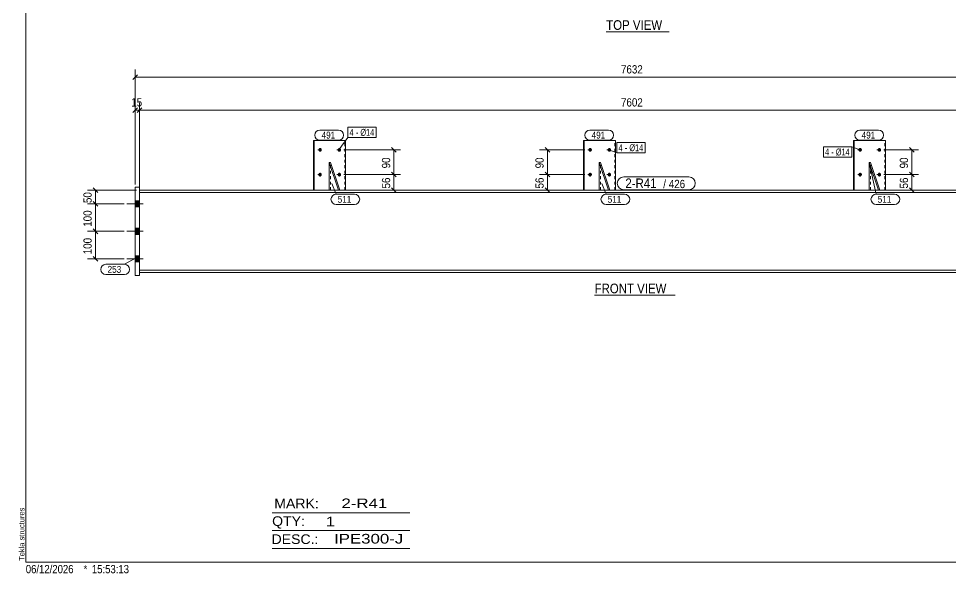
# Model space of a CAD drawing. Header units: millimetres. Extents: x 2 to 579, y 1 to 405.
# Drawn here: x 2.4 to 340.9, y 1 to 202.5 of the extents above; entities that cross this region are included whole.
import ezdxf

# ---------------------------------------------------------------- set-up
doc = ezdxf.new("R2010")
doc.units = ezdxf.units.MM
doc.linetypes.add('XKITLINE00', pattern=[0])
doc.linetypes.add('XKITLINE01', pattern=[4, 1, -1, 1, -1])
for name, color, linetype, lineweight in [('Bolt', 3, 'Continuous', 0), ('BoltMark', 7, 'Continuous', 0), ('Dimensions', 7, 'Continuous', 0), ('DrawingSheet', 5, 'Continuous', 0), ('OtherObjectType', 7, 'Continuous', 0), ('Part', 2, 'Continuous', 0), ('PartMark', 7, 'Continuous', 0)]:
    doc.layers.add(name, color=color, linetype=linetype, lineweight=lineweight)
doc.styles.add('ARIAL', font='ARIAL.TTF')
doc.styles.add('ARIAL_NARROW', font='ARIALN.TTF')

# ---------------------------------------------------------------- blocks, each defined once
blk = doc.blocks.new('*A1')
at = {"layer": 'Bolt'}
for points in [[(46.28, 134.12), (44.78, 134.12), (44.78, 136.32), (46.28, 136.32)], [(46.28, 134.12), (44.78, 134.12), (44.78, 136.32), (46.28, 136.32)], [(46.28, 124.12), (44.78, 124.12), (44.78, 126.32), (46.28, 126.32)], [(46.28, 124.12), (44.78, 124.12), (44.78, 126.32), (46.28, 126.32)], [(46.28, 114.12), (44.78, 114.12), (44.78, 116.32), (46.28, 116.32)], [(46.28, 114.12), (44.78, 114.12), (44.78, 116.32), (46.28, 116.32)]]:
    blk.add_hatch(color=3, dxfattribs=at).paths.add_polyline_path(points, flags=17)
at = {"layer": 'Bolt', "color": 3, "linetype": 'XKITLINE00', "lineweight": 0}
for p, q in [((44.78, 136.32), (46.28, 136.32)), ((44.78, 136.32), (46.28, 136.32)), ((41.68, 135.22), (47.68, 135.22)), ((41.68, 135.22), (47.68, 135.22)), ((44.78, 134.12), (46.28, 134.12)), ((44.78, 134.12), (46.28, 134.12)), ((44.78, 126.32), (46.28, 126.32)), ((44.78, 126.32), (46.28, 126.32)), ((41.68, 125.22), (47.68, 125.22)), ((41.68, 125.22), (47.68, 125.22)), ((44.78, 124.12), (46.28, 124.12)), ((44.78, 124.12), (46.28, 124.12)), ((41.68, 115.22), (47.68, 115.22)), ((41.68, 115.22), (47.68, 115.22)), ((44.78, 116.32), (46.28, 116.32)), ((44.78, 116.32), (46.28, 116.32)), ((44.78, 114.12), (46.28, 114.12)), ((44.78, 114.12), (46.28, 114.12))]:
    blk.add_line(p, q, dxfattribs=at)
blk = doc.blocks.new('*A3')
at = {"layer": 'Bolt'}
for points in [[(111.33, 154.85), (111.33, 154.89), (111.33, 154.92), (111.34, 154.95), (111.35, 154.99), (111.35, 155.02), (111.36, 155.05), (111.37, 155.09), (111.39, 155.12), (111.4, 155.15), (111.42, 155.18), (111.43, 155.21), (111.45, 155.23), (111.47, 155.26), (111.49, 155.29), (111.51, 155.31), (111.53, 155.34), (111.55, 155.36), (111.58, 155.38), (111.6, 155.4), (111.63, 155.42), (111.65, 155.43), (111.68, 155.45), (111.71, 155.46), (111.73, 155.48), (111.76, 155.49), (111.79, 155.5), (111.82, 155.5), (111.85, 155.51), (111.88, 155.51), (111.91, 155.52), (111.94, 155.52), (111.97, 155.52), (112, 155.51), (112.03, 155.51), (112.06, 155.5), (112.09, 155.5), (112.12, 155.49), (112.15, 155.48), (112.17, 155.46), (112.2, 155.45), (112.23, 155.43), (112.25, 155.42), (112.28, 155.4), (112.3, 155.38), (112.33, 155.36), (112.35, 155.34), (112.37, 155.31), (112.39, 155.29), (112.41, 155.26), (112.43, 155.23), (112.45, 155.21), (112.47, 155.18), (112.48, 155.15), (112.49, 155.12), (112.51, 155.09), (112.52, 155.05), (112.53, 155.02), (112.53, 154.99), (112.54, 154.95), (112.55, 154.92), (112.55, 154.89), (112.55, 154.85), (112.55, 154.82), (112.55, 154.78), (112.55, 154.75), (112.55, 154.71), (112.54, 154.68), (112.53, 154.65), (112.53, 154.61), (112.52, 154.58), (112.51, 154.55), (112.49, 154.52), (112.48, 154.49), (112.47, 154.46), (112.45, 154.43), (112.43, 154.4), (112.41, 154.37), (112.39, 154.35), (112.37, 154.32), (112.35, 154.3), (112.33, 154.28), (112.3, 154.26), (112.28, 154.24), (112.25, 154.22), (112.23, 154.2), (112.2, 154.18), (112.17, 154.17), (112.15, 154.16), (112.12, 154.15), (112.09, 154.14), (112.06, 154.13), (112.03, 154.12), (112, 154.12), (111.97, 154.12), (111.94, 154.12), (111.91, 154.12), (111.88, 154.12), (111.85, 154.12), (111.82, 154.13), (111.79, 154.14), (111.76, 154.15), (111.73, 154.16), (111.71, 154.17), (111.68, 154.18), (111.65, 154.2), (111.63, 154.22), (111.6, 154.24), (111.58, 154.26), (111.55, 154.28), (111.53, 154.3), (111.51, 154.32), (111.49, 154.35), (111.47, 154.37), (111.45, 154.4), (111.43, 154.43), (111.42, 154.46), (111.4, 154.49), (111.39, 154.52), (111.37, 154.55), (111.36, 154.58), (111.35, 154.61), (111.35, 154.65), (111.34, 154.68), (111.33, 154.71), (111.33, 154.75), (111.33, 154.78), (111.33, 154.82)], [(118.32, 154.85), (118.33, 154.89), (118.33, 154.92), (118.34, 154.95), (118.34, 154.99), (118.35, 155.02), (118.36, 155.05), (118.37, 155.09), (118.38, 155.12), (118.4, 155.15), (118.41, 155.18), (118.43, 155.21), (118.44, 155.23), (118.46, 155.26), (118.48, 155.29), (118.5, 155.31), (118.52, 155.34), (118.55, 155.36), (118.57, 155.38), (118.6, 155.4), (118.62, 155.42), (118.65, 155.43), (118.67, 155.45), (118.7, 155.46), (118.73, 155.48), (118.76, 155.49), (118.79, 155.5), (118.82, 155.5), (118.85, 155.51), (118.88, 155.51), (118.91, 155.52), (118.94, 155.52), (118.97, 155.52), (119, 155.51), (119.03, 155.51), (119.06, 155.5), (119.08, 155.5), (119.11, 155.49), (119.14, 155.48), (119.17, 155.46), (119.2, 155.45), (119.22, 155.43), (119.25, 155.42), (119.28, 155.4), (119.3, 155.38), (119.32, 155.36), (119.35, 155.34), (119.37, 155.31), (119.39, 155.29), (119.41, 155.26), (119.43, 155.23), (119.44, 155.21), (119.46, 155.18), (119.48, 155.15), (119.49, 155.12), (119.5, 155.09), (119.51, 155.05), (119.52, 155.02), (119.53, 154.99), (119.54, 154.95), (119.54, 154.92), (119.54, 154.89), (119.55, 154.85), (119.55, 154.82), (119.55, 154.78), (119.54, 154.75), (119.54, 154.71), (119.54, 154.68), (119.53, 154.65), (119.52, 154.61), (119.51, 154.58), (119.5, 154.55), (119.49, 154.52), (119.48, 154.49), (119.46, 154.46), (119.44, 154.43), (119.43, 154.4), (119.41, 154.37), (119.39, 154.35), (119.37, 154.32), (119.35, 154.3), (119.32, 154.28), (119.3, 154.26), (119.28, 154.24), (119.25, 154.22), (119.22, 154.2), (119.2, 154.18), (119.17, 154.17), (119.14, 154.16), (119.11, 154.15), (119.08, 154.14), (119.06, 154.13), (119.03, 154.12), (119, 154.12), (118.97, 154.12), (118.94, 154.12), (118.91, 154.12), (118.88, 154.12), (118.85, 154.12), (118.82, 154.13), (118.79, 154.14), (118.76, 154.15), (118.73, 154.16), (118.7, 154.17), (118.67, 154.18), (118.65, 154.2), (118.62, 154.22), (118.6, 154.24), (118.57, 154.26), (118.55, 154.28), (118.52, 154.3), (118.5, 154.32), (118.48, 154.35), (118.46, 154.37), (118.44, 154.4), (118.43, 154.43), (118.41, 154.46), (118.4, 154.49), (118.38, 154.52), (118.37, 154.55), (118.36, 154.58), (118.35, 154.61), (118.34, 154.65), (118.34, 154.68), (118.33, 154.71), (118.33, 154.75), (118.32, 154.78), (118.32, 154.82)], [(111.33, 145.85), (111.33, 145.89), (111.33, 145.92), (111.34, 145.95), (111.35, 145.99), (111.35, 146.02), (111.36, 146.05), (111.37, 146.09), (111.39, 146.12), (111.4, 146.15), (111.42, 146.18), (111.43, 146.21), (111.45, 146.23), (111.47, 146.26), (111.49, 146.29), (111.51, 146.31), (111.53, 146.34), (111.55, 146.36), (111.58, 146.38), (111.6, 146.4), (111.63, 146.42), (111.65, 146.43), (111.68, 146.45), (111.71, 146.46), (111.73, 146.48), (111.76, 146.49), (111.79, 146.5), (111.82, 146.5), (111.85, 146.51), (111.88, 146.51), (111.91, 146.52), (111.94, 146.52), (111.97, 146.52), (112, 146.51), (112.03, 146.51), (112.06, 146.5), (112.09, 146.5), (112.12, 146.49), (112.15, 146.48), (112.17, 146.46), (112.2, 146.45), (112.23, 146.43), (112.25, 146.42), (112.28, 146.4), (112.3, 146.38), (112.33, 146.36), (112.35, 146.34), (112.37, 146.31), (112.39, 146.29), (112.41, 146.26), (112.43, 146.23), (112.45, 146.21), (112.47, 146.18), (112.48, 146.15), (112.49, 146.12), (112.51, 146.09), (112.52, 146.05), (112.53, 146.02), (112.53, 145.99), (112.54, 145.95), (112.55, 145.92), (112.55, 145.89), (112.55, 145.85), (112.55, 145.82), (112.55, 145.78), (112.55, 145.75), (112.55, 145.71), (112.54, 145.68), (112.53, 145.65), (112.53, 145.61), (112.52, 145.58), (112.51, 145.55), (112.49, 145.52), (112.48, 145.49), (112.47, 145.46), (112.45, 145.43), (112.43, 145.4), (112.41, 145.37), (112.39, 145.35), (112.37, 145.32), (112.35, 145.3), (112.33, 145.28), (112.3, 145.26), (112.28, 145.24), (112.25, 145.22), (112.23, 145.2), (112.2, 145.18), (112.17, 145.17), (112.15, 145.16), (112.12, 145.15), (112.09, 145.14), (112.06, 145.13), (112.03, 145.12), (112, 145.12), (111.97, 145.12), (111.94, 145.12), (111.91, 145.12), (111.88, 145.12), (111.85, 145.12), (111.82, 145.13), (111.79, 145.14), (111.76, 145.15), (111.73, 145.16), (111.71, 145.17), (111.68, 145.18), (111.65, 145.2), (111.63, 145.22), (111.6, 145.24), (111.58, 145.26), (111.55, 145.28), (111.53, 145.3), (111.51, 145.32), (111.49, 145.35), (111.47, 145.37), (111.45, 145.4), (111.43, 145.43), (111.42, 145.46), (111.4, 145.49), (111.39, 145.52), (111.37, 145.55), (111.36, 145.58), (111.35, 145.61), (111.35, 145.65), (111.34, 145.68), (111.33, 145.71), (111.33, 145.75), (111.33, 145.78), (111.33, 145.82)], [(118.32, 145.85), (118.33, 145.89), (118.33, 145.92), (118.34, 145.95), (118.34, 145.99), (118.35, 146.02), (118.36, 146.05), (118.37, 146.09), (118.38, 146.12), (118.4, 146.15), (118.41, 146.18), (118.43, 146.21), (118.44, 146.23), (118.46, 146.26), (118.48, 146.29), (118.5, 146.31), (118.52, 146.34), (118.55, 146.36), (118.57, 146.38), (118.6, 146.4), (118.62, 146.42), (118.65, 146.43), (118.67, 146.45), (118.7, 146.46), (118.73, 146.48), (118.76, 146.49), (118.79, 146.5), (118.82, 146.5), (118.85, 146.51), (118.88, 146.51), (118.91, 146.52), (118.94, 146.52), (118.97, 146.52), (119, 146.51), (119.03, 146.51), (119.06, 146.5), (119.08, 146.5), (119.11, 146.49), (119.14, 146.48), (119.17, 146.46), (119.2, 146.45), (119.22, 146.43), (119.25, 146.42), (119.28, 146.4), (119.3, 146.38), (119.32, 146.36), (119.35, 146.34), (119.37, 146.31), (119.39, 146.29), (119.41, 146.26), (119.43, 146.23), (119.44, 146.21), (119.46, 146.18), (119.48, 146.15), (119.49, 146.12), (119.5, 146.09), (119.51, 146.05), (119.52, 146.02), (119.53, 145.99), (119.54, 145.95), (119.54, 145.92), (119.54, 145.89), (119.55, 145.85), (119.55, 145.82), (119.55, 145.78), (119.54, 145.75), (119.54, 145.71), (119.54, 145.68), (119.53, 145.65), (119.52, 145.61), (119.51, 145.58), (119.5, 145.55), (119.49, 145.52), (119.48, 145.49), (119.46, 145.46), (119.44, 145.43), (119.43, 145.4), (119.41, 145.37), (119.39, 145.35), (119.37, 145.32), (119.35, 145.3), (119.32, 145.28), (119.3, 145.26), (119.28, 145.24), (119.25, 145.22), (119.22, 145.2), (119.2, 145.18), (119.17, 145.17), (119.14, 145.16), (119.11, 145.15), (119.08, 145.14), (119.06, 145.13), (119.03, 145.12), (119, 145.12), (118.97, 145.12), (118.94, 145.12), (118.91, 145.12), (118.88, 145.12), (118.85, 145.12), (118.82, 145.13), (118.79, 145.14), (118.76, 145.15), (118.73, 145.16), (118.7, 145.17), (118.67, 145.18), (118.65, 145.2), (118.62, 145.22), (118.6, 145.24), (118.57, 145.26), (118.55, 145.28), (118.52, 145.3), (118.5, 145.32), (118.48, 145.35), (118.46, 145.37), (118.44, 145.4), (118.43, 145.43), (118.41, 145.46), (118.4, 145.49), (118.38, 145.52), (118.37, 145.55), (118.36, 145.58), (118.35, 145.61), (118.34, 145.65), (118.34, 145.68), (118.33, 145.71), (118.33, 145.75), (118.32, 145.78), (118.32, 145.82)]]:
    blk.add_hatch(color=3, dxfattribs=at).paths.add_polyline_path(points, flags=17)
at = {"layer": 'Bolt', "color": 3, "linetype": 'XKITLINE00', "lineweight": 0}
for p, q in [((112.5, 154.82), (111.05, 154.82)), ((119.5, 154.82), (118.04, 154.82)), ((112.5, 145.82), (111.05, 145.82)), ((119.5, 145.82), (118.04, 145.82))]:
    blk.add_line(p, q, dxfattribs=at)
blk = doc.blocks.new('*A4')
at = {"layer": 'Bolt'}
for points in [[(209.43, 154.85), (209.43, 154.89), (209.44, 154.92), (209.44, 154.95), (209.45, 154.99), (209.46, 155.02), (209.47, 155.05), (209.48, 155.09), (209.49, 155.12), (209.5, 155.15), (209.52, 155.18), (209.53, 155.21), (209.55, 155.23), (209.57, 155.26), (209.59, 155.29), (209.61, 155.31), (209.63, 155.34), (209.66, 155.36), (209.68, 155.38), (209.71, 155.4), (209.73, 155.42), (209.76, 155.43), (209.79, 155.45), (209.81, 155.46), (209.84, 155.48), (209.87, 155.49), (209.9, 155.5), (209.93, 155.5), (209.96, 155.51), (209.99, 155.51), (210.02, 155.52), (210.05, 155.52), (210.08, 155.52), (210.11, 155.51), (210.14, 155.51), (210.17, 155.5), (210.2, 155.5), (210.23, 155.49), (210.26, 155.48), (210.29, 155.46), (210.32, 155.45), (210.34, 155.43), (210.37, 155.42), (210.4, 155.4), (210.42, 155.38), (210.44, 155.36), (210.47, 155.34), (210.49, 155.31), (210.51, 155.29), (210.53, 155.26), (210.55, 155.23), (210.57, 155.21), (210.58, 155.18), (210.6, 155.15), (210.61, 155.12), (210.62, 155.09), (210.63, 155.05), (210.64, 155.02), (210.65, 154.99), (210.66, 154.95), (210.66, 154.92), (210.67, 154.89), (210.67, 154.85), (210.67, 154.82), (210.67, 154.78), (210.67, 154.75), (210.66, 154.71), (210.66, 154.68), (210.65, 154.65), (210.64, 154.61), (210.63, 154.58), (210.62, 154.55), (210.61, 154.52), (210.6, 154.49), (210.58, 154.46), (210.57, 154.43), (210.55, 154.4), (210.53, 154.37), (210.51, 154.35), (210.49, 154.32), (210.47, 154.3), (210.44, 154.28), (210.42, 154.26), (210.4, 154.24), (210.37, 154.22), (210.34, 154.2), (210.32, 154.18), (210.29, 154.17), (210.26, 154.16), (210.23, 154.15), (210.2, 154.14), (210.17, 154.13), (210.14, 154.12), (210.11, 154.12), (210.08, 154.12), (210.05, 154.12), (210.02, 154.12), (209.99, 154.12), (209.96, 154.12), (209.93, 154.13), (209.9, 154.14), (209.87, 154.15), (209.84, 154.16), (209.81, 154.17), (209.79, 154.18), (209.76, 154.2), (209.73, 154.22), (209.71, 154.24), (209.68, 154.26), (209.66, 154.28), (209.63, 154.3), (209.61, 154.32), (209.59, 154.35), (209.57, 154.37), (209.55, 154.4), (209.53, 154.43), (209.52, 154.46), (209.5, 154.49), (209.49, 154.52), (209.48, 154.55), (209.47, 154.58), (209.46, 154.61), (209.45, 154.65), (209.44, 154.68), (209.44, 154.71), (209.43, 154.75), (209.43, 154.78), (209.43, 154.82)], [(216.43, 154.85), (216.44, 154.89), (216.44, 154.92), (216.45, 154.95), (216.45, 154.99), (216.46, 155.02), (216.47, 155.05), (216.48, 155.09), (216.49, 155.12), (216.51, 155.15), (216.52, 155.18), (216.54, 155.21), (216.55, 155.23), (216.57, 155.26), (216.59, 155.29), (216.61, 155.31), (216.63, 155.34), (216.66, 155.36), (216.68, 155.38), (216.71, 155.4), (216.73, 155.42), (216.76, 155.43), (216.78, 155.45), (216.81, 155.46), (216.84, 155.48), (216.87, 155.49), (216.9, 155.5), (216.93, 155.5), (216.96, 155.51), (216.99, 155.51), (217.02, 155.52), (217.05, 155.52), (217.08, 155.52), (217.11, 155.51), (217.14, 155.51), (217.17, 155.5), (217.19, 155.5), (217.22, 155.49), (217.25, 155.48), (217.28, 155.46), (217.31, 155.45), (217.33, 155.43), (217.36, 155.42), (217.39, 155.4), (217.41, 155.38), (217.43, 155.36), (217.46, 155.34), (217.48, 155.31), (217.5, 155.29), (217.52, 155.26), (217.54, 155.23), (217.55, 155.21), (217.57, 155.18), (217.59, 155.15), (217.6, 155.12), (217.61, 155.09), (217.62, 155.05), (217.63, 155.02), (217.64, 154.99), (217.65, 154.95), (217.65, 154.92), (217.65, 154.89), (217.66, 154.85), (217.66, 154.82), (217.66, 154.78), (217.65, 154.75), (217.65, 154.71), (217.65, 154.68), (217.64, 154.65), (217.63, 154.61), (217.62, 154.58), (217.61, 154.55), (217.6, 154.52), (217.59, 154.49), (217.57, 154.46), (217.55, 154.43), (217.54, 154.4), (217.52, 154.37), (217.5, 154.35), (217.48, 154.32), (217.46, 154.3), (217.43, 154.28), (217.41, 154.26), (217.39, 154.24), (217.36, 154.22), (217.33, 154.2), (217.31, 154.18), (217.28, 154.17), (217.25, 154.16), (217.22, 154.15), (217.19, 154.14), (217.17, 154.13), (217.14, 154.12), (217.11, 154.12), (217.08, 154.12), (217.05, 154.12), (217.02, 154.12), (216.99, 154.12), (216.96, 154.12), (216.93, 154.13), (216.9, 154.14), (216.87, 154.15), (216.84, 154.16), (216.81, 154.17), (216.78, 154.18), (216.76, 154.2), (216.73, 154.22), (216.71, 154.24), (216.68, 154.26), (216.66, 154.28), (216.63, 154.3), (216.61, 154.32), (216.59, 154.35), (216.57, 154.37), (216.55, 154.4), (216.54, 154.43), (216.52, 154.46), (216.51, 154.49), (216.49, 154.52), (216.48, 154.55), (216.47, 154.58), (216.46, 154.61), (216.45, 154.65), (216.45, 154.68), (216.44, 154.71), (216.44, 154.75), (216.43, 154.78), (216.43, 154.82)], [(209.43, 145.85), (209.43, 145.89), (209.44, 145.92), (209.44, 145.95), (209.45, 145.99), (209.46, 146.02), (209.47, 146.05), (209.48, 146.09), (209.49, 146.12), (209.5, 146.15), (209.52, 146.18), (209.53, 146.21), (209.55, 146.23), (209.57, 146.26), (209.59, 146.29), (209.61, 146.31), (209.63, 146.34), (209.66, 146.36), (209.68, 146.38), (209.71, 146.4), (209.73, 146.42), (209.76, 146.43), (209.79, 146.45), (209.81, 146.46), (209.84, 146.48), (209.87, 146.49), (209.9, 146.5), (209.93, 146.5), (209.96, 146.51), (209.99, 146.51), (210.02, 146.52), (210.05, 146.52), (210.08, 146.52), (210.11, 146.51), (210.14, 146.51), (210.17, 146.5), (210.2, 146.5), (210.23, 146.49), (210.26, 146.48), (210.29, 146.46), (210.32, 146.45), (210.34, 146.43), (210.37, 146.42), (210.4, 146.4), (210.42, 146.38), (210.44, 146.36), (210.47, 146.34), (210.49, 146.31), (210.51, 146.29), (210.53, 146.26), (210.55, 146.23), (210.57, 146.21), (210.58, 146.18), (210.6, 146.15), (210.61, 146.12), (210.62, 146.09), (210.63, 146.05), (210.64, 146.02), (210.65, 145.99), (210.66, 145.95), (210.66, 145.92), (210.67, 145.89), (210.67, 145.85), (210.67, 145.82), (210.67, 145.78), (210.67, 145.75), (210.66, 145.71), (210.66, 145.68), (210.65, 145.65), (210.64, 145.61), (210.63, 145.58), (210.62, 145.55), (210.61, 145.52), (210.6, 145.49), (210.58, 145.46), (210.57, 145.43), (210.55, 145.4), (210.53, 145.37), (210.51, 145.35), (210.49, 145.32), (210.47, 145.3), (210.44, 145.28), (210.42, 145.26), (210.4, 145.24), (210.37, 145.22), (210.34, 145.2), (210.32, 145.18), (210.29, 145.17), (210.26, 145.16), (210.23, 145.15), (210.2, 145.14), (210.17, 145.13), (210.14, 145.12), (210.11, 145.12), (210.08, 145.12), (210.05, 145.12), (210.02, 145.12), (209.99, 145.12), (209.96, 145.12), (209.93, 145.13), (209.9, 145.14), (209.87, 145.15), (209.84, 145.16), (209.81, 145.17), (209.79, 145.18), (209.76, 145.2), (209.73, 145.22), (209.71, 145.24), (209.68, 145.26), (209.66, 145.28), (209.63, 145.3), (209.61, 145.32), (209.59, 145.35), (209.57, 145.37), (209.55, 145.4), (209.53, 145.43), (209.52, 145.46), (209.5, 145.49), (209.49, 145.52), (209.48, 145.55), (209.47, 145.58), (209.46, 145.61), (209.45, 145.65), (209.44, 145.68), (209.44, 145.71), (209.43, 145.75), (209.43, 145.78), (209.43, 145.82)], [(216.43, 145.85), (216.44, 145.89), (216.44, 145.92), (216.45, 145.95), (216.45, 145.99), (216.46, 146.02), (216.47, 146.05), (216.48, 146.09), (216.49, 146.12), (216.51, 146.15), (216.52, 146.18), (216.54, 146.21), (216.55, 146.23), (216.57, 146.26), (216.59, 146.29), (216.61, 146.31), (216.63, 146.34), (216.66, 146.36), (216.68, 146.38), (216.71, 146.4), (216.73, 146.42), (216.76, 146.43), (216.78, 146.45), (216.81, 146.46), (216.84, 146.48), (216.87, 146.49), (216.9, 146.5), (216.93, 146.5), (216.96, 146.51), (216.99, 146.51), (217.02, 146.52), (217.05, 146.52), (217.08, 146.52), (217.11, 146.51), (217.14, 146.51), (217.17, 146.5), (217.19, 146.5), (217.22, 146.49), (217.25, 146.48), (217.28, 146.46), (217.31, 146.45), (217.33, 146.43), (217.36, 146.42), (217.39, 146.4), (217.41, 146.38), (217.43, 146.36), (217.46, 146.34), (217.48, 146.31), (217.5, 146.29), (217.52, 146.26), (217.54, 146.23), (217.55, 146.21), (217.57, 146.18), (217.59, 146.15), (217.6, 146.12), (217.61, 146.09), (217.62, 146.05), (217.63, 146.02), (217.64, 145.99), (217.65, 145.95), (217.65, 145.92), (217.65, 145.89), (217.66, 145.85), (217.66, 145.82), (217.66, 145.78), (217.65, 145.75), (217.65, 145.71), (217.65, 145.68), (217.64, 145.65), (217.63, 145.61), (217.62, 145.58), (217.61, 145.55), (217.6, 145.52), (217.59, 145.49), (217.57, 145.46), (217.55, 145.43), (217.54, 145.4), (217.52, 145.37), (217.5, 145.35), (217.48, 145.32), (217.46, 145.3), (217.43, 145.28), (217.41, 145.26), (217.39, 145.24), (217.36, 145.22), (217.33, 145.2), (217.31, 145.18), (217.28, 145.17), (217.25, 145.16), (217.22, 145.15), (217.19, 145.14), (217.17, 145.13), (217.14, 145.12), (217.11, 145.12), (217.08, 145.12), (217.05, 145.12), (217.02, 145.12), (216.99, 145.12), (216.96, 145.12), (216.93, 145.13), (216.9, 145.14), (216.87, 145.15), (216.84, 145.16), (216.81, 145.17), (216.78, 145.18), (216.76, 145.2), (216.73, 145.22), (216.71, 145.24), (216.68, 145.26), (216.66, 145.28), (216.63, 145.3), (216.61, 145.32), (216.59, 145.35), (216.57, 145.37), (216.55, 145.4), (216.54, 145.43), (216.52, 145.46), (216.51, 145.49), (216.49, 145.52), (216.48, 145.55), (216.47, 145.58), (216.46, 145.61), (216.45, 145.65), (216.45, 145.68), (216.44, 145.71), (216.44, 145.75), (216.43, 145.78), (216.43, 145.82)]]:
    blk.add_hatch(color=3, dxfattribs=at).paths.add_polyline_path(points, flags=17)
at = {"layer": 'Bolt', "color": 3, "linetype": 'XKITLINE00', "lineweight": 0}
for p, q in [((210.61, 154.82), (209.16, 154.82)), ((217.61, 154.82), (216.15, 154.82)), ((210.61, 145.82), (209.16, 145.82)), ((217.61, 145.82), (216.15, 145.82))]:
    blk.add_line(p, q, dxfattribs=at)
blk = doc.blocks.new('*A5')
at = {"layer": 'Bolt'}
for points in [[(307.54, 154.85), (307.54, 154.89), (307.55, 154.92), (307.55, 154.95), (307.56, 154.99), (307.57, 155.02), (307.58, 155.05), (307.59, 155.09), (307.6, 155.12), (307.61, 155.15), (307.63, 155.18), (307.64, 155.21), (307.66, 155.23), (307.68, 155.26), (307.7, 155.29), (307.72, 155.31), (307.74, 155.34), (307.77, 155.36), (307.79, 155.38), (307.82, 155.4), (307.84, 155.42), (307.87, 155.43), (307.9, 155.45), (307.92, 155.46), (307.95, 155.48), (307.98, 155.49), (308.01, 155.5), (308.04, 155.5), (308.07, 155.51), (308.1, 155.51), (308.13, 155.52), (308.16, 155.52), (308.19, 155.52), (308.22, 155.51), (308.25, 155.51), (308.28, 155.5), (308.31, 155.5), (308.34, 155.49), (308.37, 155.48), (308.4, 155.46), (308.43, 155.45), (308.45, 155.43), (308.48, 155.42), (308.51, 155.4), (308.53, 155.38), (308.55, 155.36), (308.58, 155.34), (308.6, 155.31), (308.62, 155.29), (308.64, 155.26), (308.66, 155.23), (308.68, 155.21), (308.69, 155.18), (308.71, 155.15), (308.72, 155.12), (308.73, 155.09), (308.74, 155.05), (308.75, 155.02), (308.76, 154.99), (308.77, 154.95), (308.77, 154.92), (308.78, 154.89), (308.78, 154.85), (308.78, 154.82), (308.78, 154.78), (308.78, 154.75), (308.77, 154.71), (308.77, 154.68), (308.76, 154.65), (308.75, 154.61), (308.74, 154.58), (308.73, 154.55), (308.72, 154.52), (308.71, 154.49), (308.69, 154.46), (308.68, 154.43), (308.66, 154.4), (308.64, 154.37), (308.62, 154.35), (308.6, 154.32), (308.58, 154.3), (308.55, 154.28), (308.53, 154.26), (308.51, 154.24), (308.48, 154.22), (308.45, 154.2), (308.43, 154.18), (308.4, 154.17), (308.37, 154.16), (308.34, 154.15), (308.31, 154.14), (308.28, 154.13), (308.25, 154.12), (308.22, 154.12), (308.19, 154.12), (308.16, 154.12), (308.13, 154.12), (308.1, 154.12), (308.07, 154.12), (308.04, 154.13), (308.01, 154.14), (307.98, 154.15), (307.95, 154.16), (307.92, 154.17), (307.9, 154.18), (307.87, 154.2), (307.84, 154.22), (307.82, 154.24), (307.79, 154.26), (307.77, 154.28), (307.74, 154.3), (307.72, 154.32), (307.7, 154.35), (307.68, 154.37), (307.66, 154.4), (307.64, 154.43), (307.63, 154.46), (307.61, 154.49), (307.6, 154.52), (307.59, 154.55), (307.58, 154.58), (307.57, 154.61), (307.56, 154.65), (307.55, 154.68), (307.55, 154.71), (307.54, 154.75), (307.54, 154.78), (307.54, 154.82)], [(314.54, 154.85), (314.55, 154.89), (314.55, 154.92), (314.56, 154.95), (314.56, 154.99), (314.57, 155.02), (314.58, 155.05), (314.59, 155.09), (314.6, 155.12), (314.62, 155.15), (314.63, 155.18), (314.65, 155.21), (314.66, 155.23), (314.68, 155.26), (314.7, 155.29), (314.72, 155.31), (314.74, 155.34), (314.77, 155.36), (314.79, 155.38), (314.82, 155.4), (314.84, 155.42), (314.87, 155.43), (314.89, 155.45), (314.92, 155.46), (314.95, 155.48), (314.98, 155.49), (315.01, 155.5), (315.04, 155.5), (315.07, 155.51), (315.1, 155.51), (315.13, 155.52), (315.16, 155.52), (315.19, 155.52), (315.22, 155.51), (315.25, 155.51), (315.28, 155.5), (315.3, 155.5), (315.33, 155.49), (315.36, 155.48), (315.39, 155.46), (315.42, 155.45), (315.44, 155.43), (315.47, 155.42), (315.5, 155.4), (315.52, 155.38), (315.54, 155.36), (315.57, 155.34), (315.59, 155.31), (315.61, 155.29), (315.63, 155.26), (315.65, 155.23), (315.66, 155.21), (315.68, 155.18), (315.7, 155.15), (315.71, 155.12), (315.72, 155.09), (315.73, 155.05), (315.74, 155.02), (315.75, 154.99), (315.76, 154.95), (315.76, 154.92), (315.76, 154.89), (315.77, 154.85), (315.77, 154.82), (315.77, 154.78), (315.76, 154.75), (315.76, 154.71), (315.76, 154.68), (315.75, 154.65), (315.74, 154.61), (315.73, 154.58), (315.72, 154.55), (315.71, 154.52), (315.7, 154.49), (315.68, 154.46), (315.66, 154.43), (315.65, 154.4), (315.63, 154.37), (315.61, 154.35), (315.59, 154.32), (315.57, 154.3), (315.54, 154.28), (315.52, 154.26), (315.5, 154.24), (315.47, 154.22), (315.44, 154.2), (315.42, 154.18), (315.39, 154.17), (315.36, 154.16), (315.33, 154.15), (315.3, 154.14), (315.28, 154.13), (315.25, 154.12), (315.22, 154.12), (315.19, 154.12), (315.16, 154.12), (315.13, 154.12), (315.1, 154.12), (315.07, 154.12), (315.04, 154.13), (315.01, 154.14), (314.98, 154.15), (314.95, 154.16), (314.92, 154.17), (314.89, 154.18), (314.87, 154.2), (314.84, 154.22), (314.82, 154.24), (314.79, 154.26), (314.77, 154.28), (314.74, 154.3), (314.72, 154.32), (314.7, 154.35), (314.68, 154.37), (314.66, 154.4), (314.65, 154.43), (314.63, 154.46), (314.62, 154.49), (314.6, 154.52), (314.59, 154.55), (314.58, 154.58), (314.57, 154.61), (314.56, 154.65), (314.56, 154.68), (314.55, 154.71), (314.55, 154.75), (314.54, 154.78), (314.54, 154.82)], [(307.54, 145.85), (307.54, 145.89), (307.55, 145.92), (307.55, 145.95), (307.56, 145.99), (307.57, 146.02), (307.58, 146.05), (307.59, 146.09), (307.6, 146.12), (307.61, 146.15), (307.63, 146.18), (307.64, 146.21), (307.66, 146.23), (307.68, 146.26), (307.7, 146.29), (307.72, 146.31), (307.74, 146.34), (307.77, 146.36), (307.79, 146.38), (307.82, 146.4), (307.84, 146.42), (307.87, 146.43), (307.9, 146.45), (307.92, 146.46), (307.95, 146.48), (307.98, 146.49), (308.01, 146.5), (308.04, 146.5), (308.07, 146.51), (308.1, 146.51), (308.13, 146.52), (308.16, 146.52), (308.19, 146.52), (308.22, 146.51), (308.25, 146.51), (308.28, 146.5), (308.31, 146.5), (308.34, 146.49), (308.37, 146.48), (308.4, 146.46), (308.43, 146.45), (308.45, 146.43), (308.48, 146.42), (308.51, 146.4), (308.53, 146.38), (308.55, 146.36), (308.58, 146.34), (308.6, 146.31), (308.62, 146.29), (308.64, 146.26), (308.66, 146.23), (308.68, 146.21), (308.69, 146.18), (308.71, 146.15), (308.72, 146.12), (308.73, 146.09), (308.74, 146.05), (308.75, 146.02), (308.76, 145.99), (308.77, 145.95), (308.77, 145.92), (308.78, 145.89), (308.78, 145.85), (308.78, 145.82), (308.78, 145.78), (308.78, 145.75), (308.77, 145.71), (308.77, 145.68), (308.76, 145.65), (308.75, 145.61), (308.74, 145.58), (308.73, 145.55), (308.72, 145.52), (308.71, 145.49), (308.69, 145.46), (308.68, 145.43), (308.66, 145.4), (308.64, 145.37), (308.62, 145.35), (308.6, 145.32), (308.58, 145.3), (308.55, 145.28), (308.53, 145.26), (308.51, 145.24), (308.48, 145.22), (308.45, 145.2), (308.43, 145.18), (308.4, 145.17), (308.37, 145.16), (308.34, 145.15), (308.31, 145.14), (308.28, 145.13), (308.25, 145.12), (308.22, 145.12), (308.19, 145.12), (308.16, 145.12), (308.13, 145.12), (308.1, 145.12), (308.07, 145.12), (308.04, 145.13), (308.01, 145.14), (307.98, 145.15), (307.95, 145.16), (307.92, 145.17), (307.9, 145.18), (307.87, 145.2), (307.84, 145.22), (307.82, 145.24), (307.79, 145.26), (307.77, 145.28), (307.74, 145.3), (307.72, 145.32), (307.7, 145.35), (307.68, 145.37), (307.66, 145.4), (307.64, 145.43), (307.63, 145.46), (307.61, 145.49), (307.6, 145.52), (307.59, 145.55), (307.58, 145.58), (307.57, 145.61), (307.56, 145.65), (307.55, 145.68), (307.55, 145.71), (307.54, 145.75), (307.54, 145.78), (307.54, 145.82)], [(314.54, 145.85), (314.55, 145.89), (314.55, 145.92), (314.56, 145.95), (314.56, 145.99), (314.57, 146.02), (314.58, 146.05), (314.59, 146.09), (314.6, 146.12), (314.62, 146.15), (314.63, 146.18), (314.65, 146.21), (314.66, 146.23), (314.68, 146.26), (314.7, 146.29), (314.72, 146.31), (314.74, 146.34), (314.77, 146.36), (314.79, 146.38), (314.82, 146.4), (314.84, 146.42), (314.87, 146.43), (314.89, 146.45), (314.92, 146.46), (314.95, 146.48), (314.98, 146.49), (315.01, 146.5), (315.04, 146.5), (315.07, 146.51), (315.1, 146.51), (315.13, 146.52), (315.16, 146.52), (315.19, 146.52), (315.22, 146.51), (315.25, 146.51), (315.28, 146.5), (315.3, 146.5), (315.33, 146.49), (315.36, 146.48), (315.39, 146.46), (315.42, 146.45), (315.44, 146.43), (315.47, 146.42), (315.5, 146.4), (315.52, 146.38), (315.54, 146.36), (315.57, 146.34), (315.59, 146.31), (315.61, 146.29), (315.63, 146.26), (315.65, 146.23), (315.66, 146.21), (315.68, 146.18), (315.7, 146.15), (315.71, 146.12), (315.72, 146.09), (315.73, 146.05), (315.74, 146.02), (315.75, 145.99), (315.76, 145.95), (315.76, 145.92), (315.76, 145.89), (315.77, 145.85), (315.77, 145.82), (315.77, 145.78), (315.76, 145.75), (315.76, 145.71), (315.76, 145.68), (315.75, 145.65), (315.74, 145.61), (315.73, 145.58), (315.72, 145.55), (315.71, 145.52), (315.7, 145.49), (315.68, 145.46), (315.66, 145.43), (315.65, 145.4), (315.63, 145.37), (315.61, 145.35), (315.59, 145.32), (315.57, 145.3), (315.54, 145.28), (315.52, 145.26), (315.5, 145.24), (315.47, 145.22), (315.44, 145.2), (315.42, 145.18), (315.39, 145.17), (315.36, 145.16), (315.33, 145.15), (315.3, 145.14), (315.28, 145.13), (315.25, 145.12), (315.22, 145.12), (315.19, 145.12), (315.16, 145.12), (315.13, 145.12), (315.1, 145.12), (315.07, 145.12), (315.04, 145.13), (315.01, 145.14), (314.98, 145.15), (314.95, 145.16), (314.92, 145.17), (314.89, 145.18), (314.87, 145.2), (314.84, 145.22), (314.82, 145.24), (314.79, 145.26), (314.77, 145.28), (314.74, 145.3), (314.72, 145.32), (314.7, 145.35), (314.68, 145.37), (314.66, 145.4), (314.65, 145.43), (314.63, 145.46), (314.62, 145.49), (314.6, 145.52), (314.59, 145.55), (314.58, 145.58), (314.57, 145.61), (314.56, 145.65), (314.56, 145.68), (314.55, 145.71), (314.55, 145.75), (314.54, 145.78), (314.54, 145.82)]]:
    blk.add_hatch(color=3, dxfattribs=at).paths.add_polyline_path(points, flags=17)
at = {"layer": 'Bolt', "color": 3, "linetype": 'XKITLINE00', "lineweight": 0}
for p, q in [((308.72, 154.82), (307.27, 154.82)), ((315.72, 154.82), (314.26, 154.82)), ((308.72, 145.82), (307.27, 145.82)), ((315.72, 145.82), (314.26, 145.82))]:
    blk.add_line(p, q, dxfattribs=at)
blk = doc.blocks.new('*A6')
at = {"layer": 'Part', "color": 2, "linetype": 'XKITLINE00', "lineweight": 0}
for p, q in [((46.28, 140.22), (164.32, 140.22)), ((164.32, 139.32), (46.28, 139.32)), ((164.42, 140.22), (262.43, 140.22)), ((262.43, 139.32), (164.42, 139.32)), ((262.53, 140.22), (360.54, 140.22)), ((360.54, 139.32), (262.53, 139.32)), ((164.32, 111.12), (46.28, 111.12)), ((46.28, 110.22), (164.32, 110.22)), ((262.43, 111.12), (164.42, 111.12)), ((164.42, 110.22), (262.43, 110.22)), ((360.54, 111.12), (262.53, 111.12)), ((262.53, 110.22), (360.54, 110.22))]:
    blk.add_line(p, q, dxfattribs=at)
at = {"layer": 'Part', "color": 7, "linetype": 'XKITLINE01', "lineweight": 0}
blk.add_line((46.28, 140.22), (46.28, 110.22), dxfattribs=at)
blk = doc.blocks.new('*A7')
at = {"layer": 'Part', "color": 2, "linetype": 'XKITLINE00', "lineweight": 0}
for p, q in [((46.28, 141.22), (44.78, 141.22)), ((44.78, 141.22), (44.78, 109.22)), ((46.28, 109.22), (46.28, 141.22)), ((44.78, 109.22), (46.28, 109.22))]:
    blk.add_line(p, q, dxfattribs=at)
blk = doc.blocks.new('*A9')
at = {"layer": 'Part', "color": 2, "linetype": 'XKITLINE00', "lineweight": 0}
for p, q in [((109.51, 158.22), (121.12, 158.22)), ((109.51, 140.22), (109.51, 158.22)), ((109.75, 140.22), (109.75, 158.22)), ((121.12, 158.22), (121.12, 140.22))]:
    blk.add_line(p, q, dxfattribs=at)
at = {"layer": 'Part', "color": 7, "linetype": 'XKITLINE01', "lineweight": 0}
for p, q in [((120.88, 140.22), (120.88, 158.22)), ((121.12, 140.22), (109.51, 140.22))]:
    blk.add_line(p, q, dxfattribs=at)
blk = doc.blocks.new('*A10')
at = {"layer": 'Part', "color": 2, "linetype": 'XKITLINE00', "lineweight": 0}
for p, q in [((118.62, 140.22), (115.22, 150.22)), ((115.22, 150.22), (115.22, 140.22)), ((115.22, 150.22), (115.66, 150.22)), ((115.66, 150.22), (119.05, 140.22))]:
    blk.add_line(p, q, dxfattribs=at)
at = {"layer": 'Part', "color": 7, "linetype": 'XKITLINE01', "lineweight": 0}
for p, q in [((115.66, 140.22), (115.66, 150.22)), ((119.05, 140.22), (115.22, 140.22))]:
    blk.add_line(p, q, dxfattribs=at)
blk = doc.blocks.new('*A11')
at = {"layer": 'Part', "color": 2, "linetype": 'XKITLINE00', "lineweight": 0}
for p, q in [((207.62, 158.22), (219.23, 158.22)), ((207.62, 140.22), (207.62, 158.22)), ((207.86, 140.22), (207.86, 158.22)), ((219.23, 158.22), (219.23, 140.22))]:
    blk.add_line(p, q, dxfattribs=at)
at = {"layer": 'Part', "color": 7, "linetype": 'XKITLINE01', "lineweight": 0}
for p, q in [((218.99, 140.22), (218.99, 158.22)), ((219.23, 140.22), (207.62, 140.22))]:
    blk.add_line(p, q, dxfattribs=at)
blk = doc.blocks.new('*A12')
at = {"layer": 'Part', "color": 2, "linetype": 'XKITLINE00', "lineweight": 0}
for p, q in [((216.73, 140.22), (213.33, 150.22)), ((213.33, 150.22), (213.33, 140.22)), ((213.33, 150.22), (213.77, 150.22)), ((213.77, 150.22), (217.16, 140.22))]:
    blk.add_line(p, q, dxfattribs=at)
at = {"layer": 'Part', "color": 7, "linetype": 'XKITLINE01', "lineweight": 0}
for p, q in [((213.77, 140.22), (213.77, 150.22)), ((217.16, 140.22), (213.33, 140.22))]:
    blk.add_line(p, q, dxfattribs=at)
blk = doc.blocks.new('*A13')
at = {"layer": 'Part', "color": 2, "linetype": 'XKITLINE00', "lineweight": 0}
for p, q in [((305.73, 158.22), (317.34, 158.22)), ((305.73, 140.22), (305.73, 158.22)), ((305.97, 140.22), (305.97, 158.22)), ((317.34, 158.22), (317.34, 140.22))]:
    blk.add_line(p, q, dxfattribs=at)
at = {"layer": 'Part', "color": 7, "linetype": 'XKITLINE01', "lineweight": 0}
for p, q in [((317.1, 140.22), (317.1, 158.22)), ((317.34, 140.22), (305.73, 140.22))]:
    blk.add_line(p, q, dxfattribs=at)
blk = doc.blocks.new('*A14')
at = {"layer": 'Part', "color": 2, "linetype": 'XKITLINE00', "lineweight": 0}
for p, q in [((314.84, 140.22), (311.44, 150.22)), ((311.44, 150.22), (311.44, 140.22)), ((311.44, 150.22), (311.88, 150.22)), ((311.88, 150.22), (315.27, 140.22))]:
    blk.add_line(p, q, dxfattribs=at)
at = {"layer": 'Part', "color": 7, "linetype": 'XKITLINE01', "lineweight": 0}
for p, q in [((311.88, 140.22), (311.88, 150.22)), ((315.27, 140.22), (311.44, 140.22))]:
    blk.add_line(p, q, dxfattribs=at)
blk = doc.blocks.new('*A31')
at = {"layer": 'DrawingSheet', "color": 5, "linetype": 'XKITLINE00', "lineweight": 0}
for p, q in [((5, 405), (5, 5)), ((5, 5), (579, 5))]:
    blk.add_line(p, q, dxfattribs=at)
at = {"layer": 'DrawingSheet', "color": 5, "style": 'ARIAL', "width": 0.85}
blk.add_text('Tekla structures', height=2, rotation=90, dxfattribs=at).set_placement((4.5, 5.5))
blk = doc.blocks.new('*A35')
at = {"layer": 'OtherObjectType', "color": 6, "linetype": 'XKITLINE00', "lineweight": 0}
for p, q in [((94.5, 23), (144.5, 23)), ((94.5, 16.5), (144.5, 16.5)), ((94.5, 10), (144.5, 10))]:
    blk.add_line(p, q, dxfattribs=at)
at = {"layer": 'OtherObjectType', "color": 6, "style": 'ARIAL_NARROW'}
for s, width, p in [('MARK:', 1.275, (95.27, 24.58)), ('2-R41', 1.525501, (119.69, 24.65)), ('QTY:', 1.275, (94.5, 18.19)), ('1', 1.525501, (113.99, 18.05)), ('DESC.:', 1.275, (94.29, 11.63)), ('IPE300-J', 1.525501, (117, 11.79))]:
    blk.add_text(s, height=3.5, dxfattribs=dict(at, width=width)).set_placement(p)
blk = doc.blocks.new('*A38')
at = {"layer": 'OtherObjectType', "color": 7, "style": 'ARIAL_NARROW', "width": 1.008832}
for s, p in [('06/12/2026', (4.99, 1)), ('*', (26, 1)), ('15:53:13', (29, 1))]:
    blk.add_text(s, height=3, dxfattribs=at).set_placement(p)
blk = doc.blocks.new('*A39')
at = {"layer": 'Dimensions', "color": 7, "linetype": 'XKITLINE00', "lineweight": 0}
for p, q in [((44.78, 142.22), (44.78, 184.07)), ((45.63, 182.07), (43.93, 180.37)), ((44.78, 181.22), (406.64, 181.22))]:
    blk.add_line(p, q, dxfattribs=at)
at = {"layer": 'Dimensions', "color": 3}
blk.add_point((44.78, 181.22), dxfattribs=at)
at = {"layer": 'Dimensions', "color": 3, "style": 'ARIAL', "width": 0.85}
blk.add_text('7632', height=3, dxfattribs=at).set_placement((221.26, 182.57))
blk = doc.blocks.new('*A40')
at = {"layer": 'Dimensions', "color": 7, "linetype": 'XKITLINE00', "lineweight": 0}
for p, q in [((45.63, 170.07), (43.93, 168.37)), ((44.78, 142.22), (44.78, 172.07)), ((47.13, 170.07), (45.43, 168.37)), ((46.28, 141.22), (46.28, 172.07)), ((44.78, 169.22), (46.28, 169.22))]:
    blk.add_line(p, q, dxfattribs=at)
at = {"layer": 'Dimensions', "color": 3}
for p in [(44.78, 169.22), (46.28, 169.22)]:
    blk.add_point(p, dxfattribs=at)
at = {"layer": 'Dimensions', "color": 3, "style": 'ARIAL', "width": 0.85}
blk.add_text('15', height=3, dxfattribs=at).set_placement((43.31, 170.57))
blk = doc.blocks.new('*A41')
at = {"layer": 'Dimensions', "color": 7, "linetype": 'XKITLINE00', "lineweight": 0}
for p, q in [((47.13, 170.07), (45.43, 168.37)), ((46.28, 141.22), (46.28, 172.07)), ((46.28, 169.22), (405.14, 169.22))]:
    blk.add_line(p, q, dxfattribs=at)
at = {"layer": 'Dimensions', "color": 3}
blk.add_point((46.28, 169.22), dxfattribs=at)
at = {"layer": 'Dimensions', "color": 3, "style": 'ARIAL', "width": 0.85}
blk.add_text('7602', height=3, dxfattribs=at).set_placement((221.26, 170.57))
blk = doc.blocks.new('*A43')
at = {"layer": 'Dimensions', "color": 7, "linetype": 'XKITLINE00', "lineweight": 0}
for p, q in [((120.5, 145.82), (141.14, 145.82)), ((137.89, 146.67), (139.59, 144.97)), ((138.74, 140.22), (138.74, 145.82)), ((120.5, 140.22), (141.14, 140.22)), ((137.89, 141.07), (139.59, 139.37))]:
    blk.add_line(p, q, dxfattribs=at)
at = {"layer": 'Dimensions', "color": 3}
for p in [(138.74, 145.82), (138.74, 140.22)]:
    blk.add_point(p, dxfattribs=at)
at = {"layer": 'Dimensions', "color": 3, "style": 'ARIAL', "width": 0.85}
blk.add_text('56', height=3, rotation=90.0002, dxfattribs=at).set_placement((137.39, 140.79))
blk = doc.blocks.new('*A44')
at = {"layer": 'Dimensions', "color": 7, "linetype": 'XKITLINE00', "lineweight": 0}
for p, q in [((120.5, 154.82), (141.14, 154.82)), ((137.89, 155.67), (139.59, 153.97)), ((138.74, 145.82), (138.74, 154.82)), ((120.5, 145.82), (141.14, 145.82)), ((137.89, 146.67), (139.59, 144.97))]:
    blk.add_line(p, q, dxfattribs=at)
at = {"layer": 'Dimensions', "color": 3}
for p in [(138.74, 154.82), (138.74, 145.82)]:
    blk.add_point(p, dxfattribs=at)
at = {"layer": 'Dimensions', "color": 3, "style": 'ARIAL', "width": 0.85}
blk.add_text('90', height=3, rotation=90.0002, dxfattribs=at).set_placement((137.39, 148.09))
blk = doc.blocks.new('*A45')
at = {"layer": 'Dimensions', "color": 7, "linetype": 'XKITLINE00', "lineweight": 0}
for p, q in [((208.16, 145.82), (191.66, 145.82)), ((193.66, 146.67), (195.36, 144.97)), ((194.51, 140.22), (194.51, 145.82)), ((208.16, 140.22), (191.66, 140.22)), ((193.66, 141.07), (195.36, 139.37))]:
    blk.add_line(p, q, dxfattribs=at)
at = {"layer": 'Dimensions', "color": 3}
for p in [(194.51, 145.82), (194.51, 140.22)]:
    blk.add_point(p, dxfattribs=at)
at = {"layer": 'Dimensions', "color": 3, "style": 'ARIAL', "width": 0.85}
blk.add_text('56', height=3, rotation=90.0002, dxfattribs=at).set_placement((193.16, 140.79))
blk = doc.blocks.new('*A46')
at = {"layer": 'Dimensions', "color": 7, "linetype": 'XKITLINE00', "lineweight": 0}
for p, q in [((208.16, 154.82), (191.66, 154.82)), ((193.66, 155.67), (195.36, 153.97)), ((194.51, 145.82), (194.51, 154.82)), ((208.16, 145.82), (191.66, 145.82)), ((193.66, 146.67), (195.36, 144.97))]:
    blk.add_line(p, q, dxfattribs=at)
at = {"layer": 'Dimensions', "color": 3}
for p in [(194.51, 154.82), (194.51, 145.82)]:
    blk.add_point(p, dxfattribs=at)
at = {"layer": 'Dimensions', "color": 3, "style": 'ARIAL', "width": 0.85}
blk.add_text('90', height=3, rotation=90.0002, dxfattribs=at).set_placement((193.16, 148.09))
blk = doc.blocks.new('*A47')
at = {"layer": 'Dimensions', "color": 7, "linetype": 'XKITLINE00', "lineweight": 0}
for p, q in [((316.72, 145.82), (329.31, 145.82)), ((326.06, 146.67), (327.76, 144.97)), ((326.91, 140.22), (326.91, 145.82)), ((316.72, 140.22), (329.31, 140.22)), ((326.06, 141.07), (327.76, 139.37))]:
    blk.add_line(p, q, dxfattribs=at)
at = {"layer": 'Dimensions', "color": 3}
for p in [(326.91, 145.82), (326.91, 140.22)]:
    blk.add_point(p, dxfattribs=at)
at = {"layer": 'Dimensions', "color": 3, "style": 'ARIAL', "width": 0.85}
blk.add_text('56', height=3, rotation=90.0002, dxfattribs=at).set_placement((325.56, 140.79))
blk = doc.blocks.new('*A48')
at = {"layer": 'Dimensions', "color": 7, "linetype": 'XKITLINE00', "lineweight": 0}
for p, q in [((316.72, 154.82), (329.31, 154.82)), ((326.06, 155.67), (327.76, 153.97)), ((326.91, 145.82), (326.91, 154.82)), ((316.72, 145.82), (329.31, 145.82)), ((326.06, 146.67), (327.76, 144.97))]:
    blk.add_line(p, q, dxfattribs=at)
at = {"layer": 'Dimensions', "color": 3}
for p in [(326.91, 154.82), (326.91, 145.82)]:
    blk.add_point(p, dxfattribs=at)
at = {"layer": 'Dimensions', "color": 3, "style": 'ARIAL', "width": 0.85}
blk.add_text('90', height=3, rotation=90.0002, dxfattribs=at).set_placement((325.56, 148.09))
blk = doc.blocks.new('*A49')
at = {"layer": 'Dimensions', "color": 7, "linetype": 'XKITLINE00', "lineweight": 0}
for p, q in [((29.43, 126.07), (31.13, 124.37)), ((40.68, 125.22), (27.43, 125.22)), ((30.28, 115.22), (30.28, 125.22)), ((40.68, 115.22), (27.43, 115.22)), ((29.43, 116.07), (31.13, 114.37))]:
    blk.add_line(p, q, dxfattribs=at)
at = {"layer": 'Dimensions', "color": 3}
for p in [(30.28, 125.22), (30.28, 115.22)]:
    blk.add_point(p, dxfattribs=at)
at = {"layer": 'Dimensions', "color": 3, "style": 'ARIAL', "width": 0.85}
blk.add_text('100', height=3, rotation=90.0002, dxfattribs=at).set_placement((28.93, 116.88))
blk = doc.blocks.new('*A50')
at = {"layer": 'Dimensions', "color": 7, "linetype": 'XKITLINE00', "lineweight": 0}
for p, q in [((29.43, 136.07), (31.13, 134.37)), ((40.68, 135.22), (27.43, 135.22)), ((30.28, 125.22), (30.28, 135.22)), ((29.43, 126.07), (31.13, 124.37)), ((40.68, 125.22), (27.43, 125.22))]:
    blk.add_line(p, q, dxfattribs=at)
at = {"layer": 'Dimensions', "color": 3}
for p in [(30.28, 135.22), (30.28, 125.22)]:
    blk.add_point(p, dxfattribs=at)
at = {"layer": 'Dimensions', "color": 3, "style": 'ARIAL', "width": 0.85}
blk.add_text('100', height=3, rotation=90.0002, dxfattribs=at).set_placement((28.93, 126.88))
blk = doc.blocks.new('*A51')
at = {"layer": 'Dimensions', "color": 7, "linetype": 'XKITLINE00', "lineweight": 0}
for p, q in [((45.28, 140.22), (27.43, 140.22)), ((29.43, 141.07), (31.13, 139.37)), ((30.28, 135.22), (30.28, 140.22)), ((29.43, 136.07), (31.13, 134.37)), ((40.68, 135.22), (27.43, 135.22))]:
    blk.add_line(p, q, dxfattribs=at)
at = {"layer": 'Dimensions', "color": 3}
for p in [(30.28, 140.22), (30.28, 135.22)]:
    blk.add_point(p, dxfattribs=at)
at = {"layer": 'Dimensions', "color": 3, "style": 'ARIAL', "width": 0.85}
blk.add_text('50', height=3, rotation=90.0002, dxfattribs=at).set_placement((28.93, 135.49))
blk = doc.blocks.new('*A55')
at = {"layer": 'BoltMark', "color": 7, "linetype": 'XKITLINE00', "lineweight": 0}
for p, q in [((294.8, 155.89), (305.1, 155.89)), ((294.8, 152.19), (294.8, 155.89)), ((305.1, 152.19), (305.1, 155.89)), ((308, 154.82), (305.1, 155.89)), ((294.8, 152.19), (305.1, 152.19))]:
    blk.add_line(p, q, dxfattribs=at)
at = {"layer": 'BoltMark', "color": 3, "style": 'ARIAL_NARROW', "width": 0.85}
for s, p in [('4', (295.4, 152.79)), ('-', (297.67, 152.79)), ('Ø14', (299.33, 152.79))]:
    blk.add_text(s, height=2.5, dxfattribs=at).set_placement(p)
blk = doc.blocks.new('*A56')
at = {"layer": 'BoltMark', "color": 7, "linetype": 'XKITLINE00', "lineweight": 0}
for p, q in [((219.78, 157.44), (230.08, 157.44)), ((219.78, 153.74), (219.78, 157.44)), ((230.08, 153.74), (230.08, 157.44)), ((216.88, 154.82), (219.78, 153.74)), ((219.78, 153.74), (230.08, 153.74))]:
    blk.add_line(p, q, dxfattribs=at)
at = {"layer": 'BoltMark', "color": 3, "style": 'ARIAL_NARROW', "width": 0.85}
for s, p in [('4', (220.38, 154.34)), ('Ø14', (224.31, 154.34)), ('-', (222.65, 154.34))]:
    blk.add_text(s, height=2.5, dxfattribs=at).set_placement(p)
blk = doc.blocks.new('*A57')
at = {"layer": 'BoltMark', "color": 7, "linetype": 'XKITLINE00', "lineweight": 0}
for p, q in [((122.05, 163.03), (132.35, 163.03)), ((122.05, 159.33), (122.05, 163.03)), ((132.35, 159.33), (132.35, 163.03)), ((118.77, 154.82), (122.05, 159.33)), ((122.05, 159.33), (132.35, 159.33))]:
    blk.add_line(p, q, dxfattribs=at)
at = {"layer": 'BoltMark', "color": 3, "style": 'ARIAL_NARROW', "width": 0.85}
for s, p in [('Ø14', (126.58, 159.93)), ('4', (122.65, 159.93)), ('-', (124.92, 159.93))]:
    blk.add_text(s, height=2.5, dxfattribs=at).set_placement(p)
blk = doc.blocks.new('*A59')
at = {"layer": 'PartMark', "color": 7, "linetype": 'XKITLINE00', "lineweight": 0}
for p, q in [((111.87, 162.02), (118.63, 162.02)), ((111.87, 158.32), (118.63, 158.32))]:
    blk.add_line(p, q, dxfattribs=at)
for centre, start, end in [((111.87, 160.17), 90, 270), ((118.63, 160.17), 270, 90)]:
    blk.add_arc(centre, 1.85, start, end, dxfattribs=at)
at = {"layer": 'PartMark', "color": 3, "style": 'ARIAL', "width": 0.85}
blk.add_text('491', height=2.5, dxfattribs=at).set_placement((112.47, 158.92))
blk = doc.blocks.new('*A60')
at = {"layer": 'PartMark', "color": 7, "linetype": 'XKITLINE00', "lineweight": 0}
for p, q in [((116.17, 142.64), (117.72, 138.7)), ((117.72, 138.7), (124.48, 138.7)), ((117.72, 135), (124.48, 135))]:
    blk.add_line(p, q, dxfattribs=at)
for centre, start, end in [((117.72, 136.85), 90, 270), ((124.48, 136.85), 270, 90)]:
    blk.add_arc(centre, 1.85, start, end, dxfattribs=at)
at = {"layer": 'PartMark', "color": 3, "style": 'ARIAL', "width": 0.85}
blk.add_text('511', height=2.5, dxfattribs=at).set_placement((118.32, 135.6))
blk = doc.blocks.new('*A61')
at = {"layer": 'PartMark', "color": 7, "linetype": 'XKITLINE00', "lineweight": 0}
for p, q in [((209.98, 162.02), (216.74, 162.02)), ((209.98, 158.32), (216.74, 158.32))]:
    blk.add_line(p, q, dxfattribs=at)
for centre, start, end in [((209.98, 160.17), 90, 270), ((216.74, 160.17), 270, 90)]:
    blk.add_arc(centre, 1.85, start, end, dxfattribs=at)
at = {"layer": 'PartMark', "color": 3, "style": 'ARIAL', "width": 0.85}
blk.add_text('491', height=2.5, dxfattribs=at).set_placement((210.58, 158.92))
blk = doc.blocks.new('*A62')
at = {"layer": 'PartMark', "color": 7, "linetype": 'XKITLINE00', "lineweight": 0}
for p, q in [((214.28, 142.64), (215.83, 138.7)), ((215.83, 138.7), (222.59, 138.7)), ((215.83, 135), (222.59, 135))]:
    blk.add_line(p, q, dxfattribs=at)
for centre, start, end in [((215.83, 136.85), 90, 270), ((222.59, 136.85), 270, 90)]:
    blk.add_arc(centre, 1.85, start, end, dxfattribs=at)
at = {"layer": 'PartMark', "color": 3, "style": 'ARIAL', "width": 0.85}
blk.add_text('511', height=2.5, dxfattribs=at).set_placement((216.43, 135.6))
blk = doc.blocks.new('*A63')
at = {"layer": 'PartMark', "color": 7, "linetype": 'XKITLINE00', "lineweight": 0}
for p, q in [((308.09, 162.02), (314.85, 162.02)), ((308.09, 158.32), (314.85, 158.32))]:
    blk.add_line(p, q, dxfattribs=at)
for centre, start, end in [((308.09, 160.17), 90, 270), ((314.85, 160.17), 270, 90)]:
    blk.add_arc(centre, 1.85, start, end, dxfattribs=at)
at = {"layer": 'PartMark', "color": 3, "style": 'ARIAL', "width": 0.85}
blk.add_text('491', height=2.5, dxfattribs=at).set_placement((308.69, 158.92))
blk = doc.blocks.new('*A64')
at = {"layer": 'PartMark', "color": 7, "linetype": 'XKITLINE00', "lineweight": 0}
for p, q in [((311.44, 150.22), (313.94, 138.7)), ((313.94, 138.7), (320.7, 138.7)), ((313.94, 135), (320.7, 135))]:
    blk.add_line(p, q, dxfattribs=at)
for centre, start, end in [((313.94, 136.85), 90, 270), ((320.7, 136.85), 270, 90)]:
    blk.add_arc(centre, 1.85, start, end, dxfattribs=at)
at = {"layer": 'PartMark', "color": 3, "style": 'ARIAL', "width": 0.85}
blk.add_text('511', height=2.5, dxfattribs=at).set_placement((314.54, 135.6))
blk = doc.blocks.new('*A65')
at = {"layer": 'PartMark', "color": 7, "linetype": 'XKITLINE00', "lineweight": 0}
for p, q in [((222.26, 145.02), (245.91, 145.02)), ((222.26, 140.32), (245.91, 140.32))]:
    blk.add_line(p, q, dxfattribs=at)
for centre, start, end in [((222.26, 142.67), 90, 270), ((245.91, 142.67), 270, 90)]:
    blk.add_arc(centre, 2.35, start, end, dxfattribs=at)
at = {"layer": 'PartMark', "color": 1, "style": 'ARIAL', "width": 0.85}
blk.add_text('2-R41', height=3.5, dxfattribs=at).set_placement((222.86, 140.92))
at = {"layer": 'PartMark', "color": 3, "style": 'ARIAL', "width": 0.85}
for s, p in [('/', (236.62, 140.92)), ('426', (238.63, 140.92))]:
    blk.add_text(s, height=3, dxfattribs=at).set_placement(p)
blk = doc.blocks.new('*A66')
at = {"layer": 'PartMark', "color": 7, "linetype": 'XKITLINE00', "lineweight": 0}
for p, q in [((45.11, 115.65), (40.87, 113.25)), ((34.11, 113.25), (40.87, 113.25)), ((34.11, 109.55), (40.87, 109.55))]:
    blk.add_line(p, q, dxfattribs=at)
for centre, start, end in [((34.11, 111.4), 90, 270), ((40.87, 111.4), 270, 90)]:
    blk.add_arc(centre, 1.85, start, end, dxfattribs=at)
at = {"layer": 'PartMark', "color": 3, "style": 'ARIAL', "width": 0.85}
blk.add_text('253', height=2.5, dxfattribs=at).set_placement((34.71, 110.15))
blk = doc.blocks.new('*A67')
at = {"layer": 'OtherObjectType', "color": 7, "linetype": 'XKITLINE00', "lineweight": 0}
blk.add_line((211.67, 101.97), (240.97, 101.97), dxfattribs=at)
at = {"layer": 'OtherObjectType', "color": 7, "style": 'ARIAL', "width": 0.85}
blk.add_text('FRONT VIEW', height=3.5, dxfattribs=at).set_placement((211.67, 102.72))
blk = doc.blocks.new('*A97')
at = {"layer": 'OtherObjectType', "color": 7, "linetype": 'XKITLINE00', "lineweight": 0}
blk.add_line((215.89, 197.67), (238.71, 197.67), dxfattribs=at)
at = {"layer": 'OtherObjectType', "color": 7, "style": 'ARIAL', "width": 0.85}
blk.add_text('TOP VIEW', height=3.5, dxfattribs=at).set_placement((215.89, 198.42))

msp = doc.modelspace()

# ---------------------------------------------------------------- block references
at = {"lineweight": 0}
for name in ['*A31', '*A97', '*A39', '*A40', '*A41', '*A57', '*A59', '*A61', '*A63', '*A9', '*A11', '*A56', '*A55', '*A13', '*A3', '*A44', '*A46', '*A4', '*A5', '*A48', '*A10', '*A12', '*A14', '*A64', '*A43', '*A45', '*A47', '*A60', '*A62', '*A65', '*A51', '*A7', '*A50', '*A1', '*A49', '*A66', '*A67', '*A35', '*A38']:
    msp.add_blockref(name, (0, 0), dxfattribs=at)
at = {"layer": 'Part', "lineweight": 0}
msp.add_blockref('*A6', (0, 0), dxfattribs=at)

doc.saveas('drawing.dxf')
